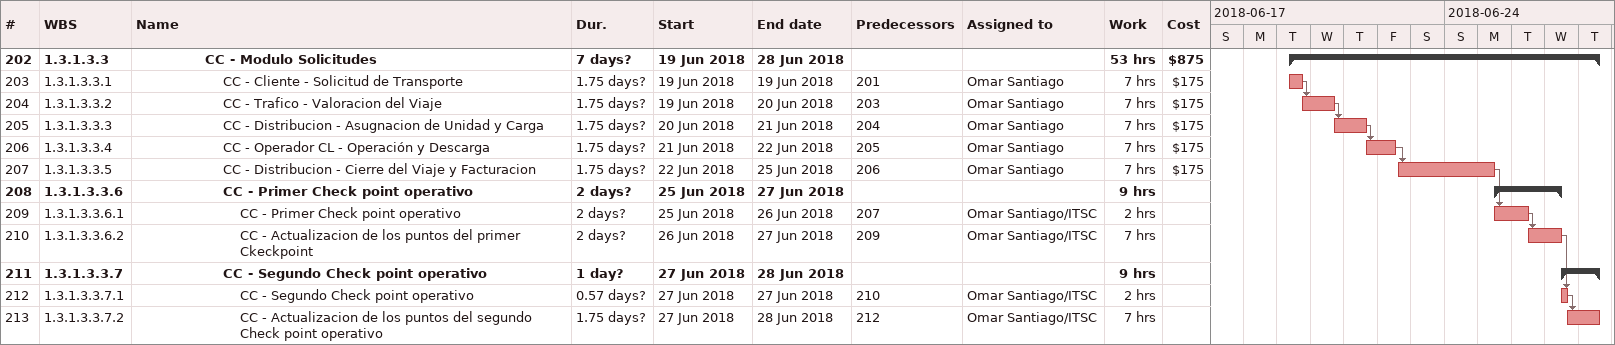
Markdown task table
| ID | WBS | Task | Duration | Start | Finish | Predecessors | Resources | Work (h) | Cost ($) |
|---|---|---|---|---|---|---|---|---|---|
| 202 | 1.3.1.3.3 | **CC - Modulo Solicitudes** | 7d? | 2018-06-19 | 2018-06-28 |  |  | 53 | 875 |
| 203 | 1.3.1.3.3.1 | CC - Cliente - Solicitud de Transporte | 1.75d? | 2018-06-19 | 2018-06-19 | 201 | Omar Santiago | 7 | 175 |
| 204 | 1.3.1.3.3.2 | CC - Trafico - Valoracion del Viaje | 1.75d? | 2018-06-19 | 2018-06-20 | 203 | Omar Santiago | 7 | 175 |
| 205 | 1.3.1.3.3.3 | CC - Distribucion - Asugnacion de Unidad y Carga | 1.75d? | 2018-06-20 | 2018-06-21 | 204 | Omar Santiago | 7 | 175 |
| 206 | 1.3.1.3.3.4 | CC - Operador CL - Operación y Descarga | 1.75d? | 2018-06-21 | 2018-06-22 | 205 | Omar Santiago | 7 | 175 |
| 207 | 1.3.1.3.3.5 | CC - Distribucion - Cierre del Viaje y Facturacion | 1.75d? | 2018-06-22 | 2018-06-25 | 206 | Omar Santiago | 7 | 175 |
| 208 | 1.3.1.3.3.6 | **CC - Primer Check point operativo** | 2d? | 2018-06-25 | 2018-06-27 |  |  | 9 |  |
| 209 | 1.3.1.3.3.6.1 | CC - Primer Check point operativo | 2d? | 2018-06-25 | 2018-06-26 | 207 | Omar Santiago/ITSC | 2 |  |
| 210 | 1.3.1.3.3.6.2 | CC - Actualizacion de los puntos del primer Ckeckpoint | 2d? | 2018-06-26 | 2018-06-27 | 209 | Omar Santiago/ITSC | 7 |  |
| 211 | 1.3.1.3.3.7 | **CC - Segundo Check point operativo** | 1d? | 2018-06-27 | 2018-06-28 |  |  | 9 |  |
| 212 | 1.3.1.3.3.7.1 | CC - Segundo Check point operativo | 0.57d? | 2018-06-27 | 2018-06-27 | 210 | Omar Santiago/ITSC | 2 |  |
| 213 | 1.3.1.3.3.7.2 | CC - Actualizacion de los puntos del segundo Check point operativo | 1.75d? | 2018-06-27 | 2018-06-28 | 212 | Omar Santiago/ITSC | 7 |  |
